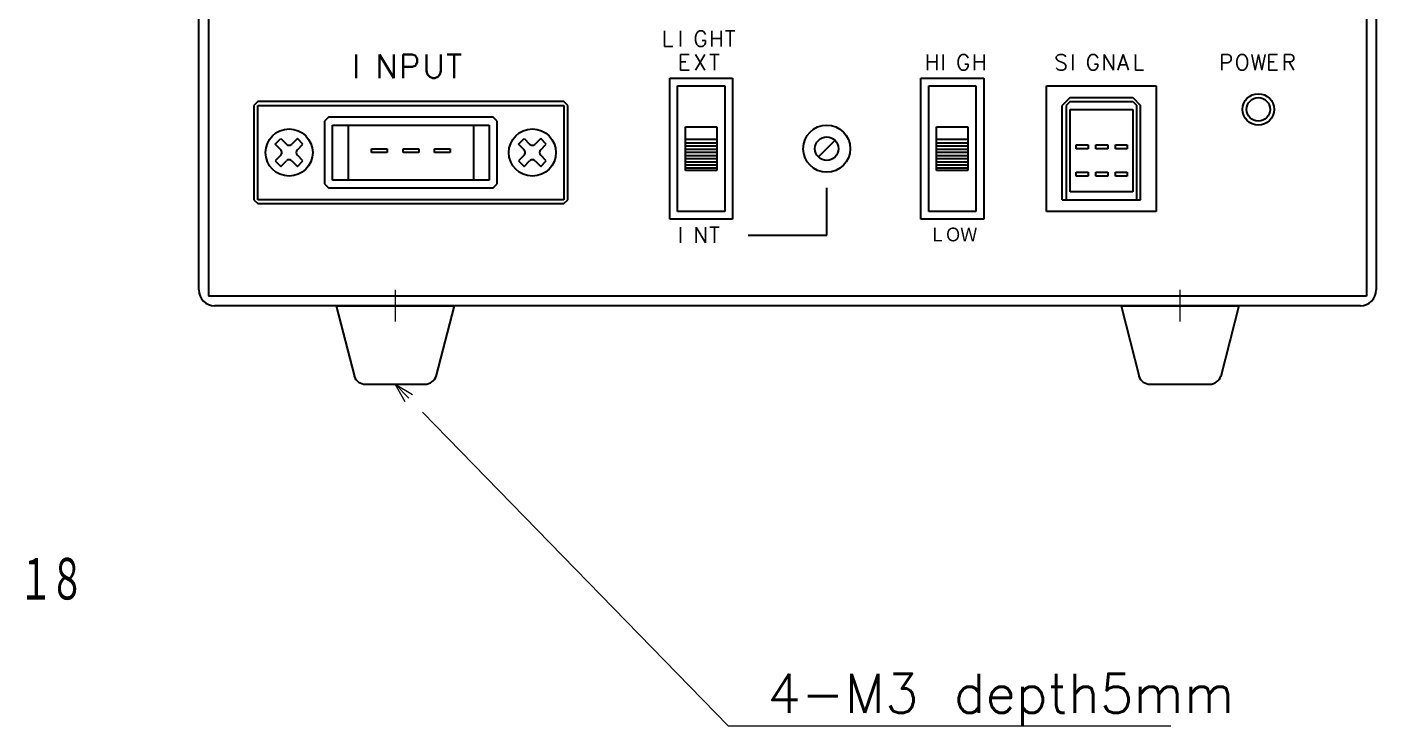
# Model space of a CAD drawing. Header units: millimetres. Extents: x 278 to 1021, y 252 to 691.
# Drawn here: x 842.8 to 1014.8, y 251.8 to 340.8 of the extents above; entities that cross this region are included whole.
import ezdxf

# ---------------------------------------------------------------- set-up
doc = ezdxf.new("R2010")
doc.units = ezdxf.units.MM
doc.layers.get('0').update_dxf_attribs({"lineweight": 30})
doc.layers.add('寸法', color=7, linetype='Continuous', lineweight=15)
doc.styles.add('BIGFONT', font='txt.shx', dxfattribs={"bigfont": 'bigfont'})
doc.styles.get("Standard").update_dxf_attribs({"font": 'txt', "bigfont": 'extfont2.shx'})

# ---------------------------------------------------------------- blocks, each defined once
blk = doc.blocks.new('A$C08AF3280')
for p, q in [((578.2, 73.8), (578.2, -43.8)), ((725.8, 73.8), (725.8, -43.8)), ((577, -43), (577, 59.5)), ((727, 59.5), (727, -43)), ((637, -16), (645, -16)), ((637, -34), (637, -16)), ((638, -17), (644, -17)), ((638, -33), (638, -17)), ((644, -17), (644, -33)), ((645, -16), (645, -34)), ((669, -16), (677, -16)), ((669, -34), (669, -16)), ((670, -17), (676, -17)), ((670, -33), (670, -17)), ((676, -17), (676, -33)), ((677, -16), (677, -34)), ((685, -17), (699, -17)), ((685, -33), (685, -17)), ((699, -17), (699, -33)), ((688, -18.5), (687, -19.5)), ((688, -18.5), (696, -18.5)), ((696, -18.5), (697, -19.5)), ((584.5, -19), (584, -19.5)), ((584, -19.5), (584, -31.5)), ((623.5, -19), (584.5, -19)), ((584.5, -19.5), (623.5, -19.5)), ((584.5, -31.5), (584.5, -19.5)), ((624, -19.5), (623.5, -19)), ((623.5, -19.5), (623.5, -31.5)), ((624, -31.5), (624, -19.5)), ((687, -31.5), (687, -19.5)), ((688, -19), (687.5, -19.5)), ((687.5, -19.5), (687.5, -31.5)), ((688, -19), (696, -19)), ((688, -20), (696, -20)), ((688, -30.5), (688, -20)), ((696, -19), (696.5, -19.5)), ((696, -20), (696, -30.5)), ((696.5, -31.5), (696.5, -19.5)), ((697, -31.5), (697, -19.5)), ((593.5, -21), (593, -21.5)), ((593, -21.5), (593, -29.5)), ((614.5, -21), (593.5, -21)), ((594, -22), (614, -22)), ((594, -29), (594, -22)), ((596, -22), (596, -29)), ((612, -22), (612, -29)), ((614, -22), (614, -29)), ((615, -21.5), (614.5, -21)), ((615, -29.5), (615, -21.5)), ((639, -27.8), (639, -22.2)), ((639, -22.2), (643, -22.2)), ((643, -22.2), (643, -27.8)), ((671, -27.8), (671, -22.2)), ((671, -22.2), (675, -22.2)), ((675, -22.2), (675, -27.8)), ((586.7209, -24.4279), (587.428, -23.7208)), ((587.428, -23.7208), (588.1351, -24.4279)), ((589.5493, -23.7209), (588.8422, -24.428)), ((590.2564, -24.428), (589.5493, -23.7209)), ((617.7209, -24.4279), (618.428, -23.7208)), ((618.428, -23.7208), (619.1351, -24.4279)), ((620.5493, -23.7209), (619.8422, -24.428)), ((621.2564, -24.428), (620.5493, -23.7209)), ((639, -27.8), (639, -23.8)), ((639, -23.8), (643, -23.8)), ((643, -23.8), (643, -27.8)), ((658, -24), (656, -26)), ((671, -27.8), (671, -23.8)), ((671, -23.8), (675, -23.8)), ((675, -23.8), (675, -27.8)), ((587.428, -25.135), (586.7209, -24.4279)), ((589.5493, -25.1351), (590.2564, -24.428)), ((599, -25), (601, -25)), ((599, -25.5), (599, -25)), ((601, -25.5), (599, -25.5)), ((601, -25), (601, -25.5)), ((603, -25), (605, -25)), ((603, -25.5), (603, -25)), ((605, -25.5), (603, -25.5)), ((605, -25), (605, -25.5)), ((607, -25), (609, -25)), ((607, -25.5), (607, -25)), ((609, -25.5), (607, -25.5)), ((609, -25), (609, -25.5)), ((618.428, -25.135), (617.7209, -24.4279)), ((620.5493, -25.1351), (621.2564, -24.428)), ((643, -24.3), (639, -24.3)), ((643, -24.7), (639, -24.7)), ((643, -25.1), (639, -25.1)), ((643, -25.5), (639, -25.5)), ((675, -24.3), (671, -24.3)), ((675, -24.7), (671, -24.7)), ((675, -25.1), (671, -25.1)), ((675, -25.5), (671, -25.5)), ((688.8, -24.5), (690.3, -24.5)), ((688.8, -25), (688.8, -24.5)), ((690.3, -25), (688.8, -25)), ((690.3, -24.5), (690.3, -25)), ((691.3, -24.5), (692.8, -24.5)), ((691.3, -25), (691.3, -24.5)), ((692.8, -25), (691.3, -25)), ((692.8, -24.5), (692.8, -25)), ((693.8, -24.5), (695.3, -24.5)), ((693.8, -25), (693.8, -24.5)), ((695.3, -25), (693.8, -25)), ((695.3, -24.5), (695.3, -25)), ((587.428, -25.8422), (586.7209, -26.5493)), ((586.7209, -26.5493), (587.428, -27.2564)), ((587.428, -27.2564), (588.1351, -26.5493)), ((588.8422, -26.5492), (589.5493, -27.2563)), ((590.2564, -26.5492), (589.5493, -25.8421)), ((589.5493, -27.2563), (590.2564, -26.5492)), ((618.428, -25.8422), (617.7209, -26.5493)), ((617.7209, -26.5493), (618.428, -27.2564)), ((618.428, -27.2564), (619.1351, -26.5493)), ((619.8422, -26.5492), (620.5493, -27.2563)), ((621.2564, -26.5492), (620.5493, -25.8421)), ((620.5493, -27.2563), (621.2564, -26.5492)), ((643, -25.9), (639, -25.9)), ((643, -26.3), (639, -26.3)), ((643, -26.7), (639, -26.7)), ((643, -27.1), (639, -27.1)), ((643, -27.5), (639, -27.5)), ((675, -25.9), (671, -25.9)), ((675, -26.3), (671, -26.3)), ((675, -26.7), (671, -26.7)), ((675, -27.1), (671, -27.1)), ((675, -27.5), (671, -27.5)), ((614, -29), (594, -29)), ((643, -27.8), (639, -27.8)), ((643, -27.8), (639, -27.8)), ((675, -27.8), (671, -27.8)), ((675, -27.8), (671, -27.8)), ((688.8, -28), (690.3, -28)), ((688.8, -28.5), (688.8, -28)), ((690.3, -28.5), (688.8, -28.5)), ((690.3, -28), (690.3, -28.5)), ((691.3, -28), (692.8, -28)), ((691.3, -28.5), (691.3, -28)), ((692.8, -28.5), (691.3, -28.5)), ((692.8, -28), (692.8, -28.5)), ((693.8, -28), (695.3, -28)), ((693.8, -28.5), (693.8, -28)), ((695.3, -28.5), (693.8, -28.5)), ((695.3, -28), (695.3, -28.5)), ((593, -29.5), (593.5, -30)), ((593.5, -30), (614.5, -30)), ((614.5, -30), (615, -29.5)), ((657, -36), (657, -30)), ((696, -30.5), (688, -30.5)), ((584, -31.5), (584.5, -32)), ((623.5, -31.5), (584.5, -31.5)), ((584.5, -32), (623.5, -32)), ((623.5, -32), (624, -31.5)), ((687, -31.5), (697, -31.5)), ((645, -34), (637, -34)), ((644, -33), (638, -33)), ((677, -34), (669, -34)), ((676, -33), (670, -33)), ((699, -33), (685, -33)), ((647, -36), (657, -36)), ((725.8, -43.8), (578.2, -43.8)), ((725, -45), (579, -45)), ((594.5, -45), (609.5, -45)), ((594.5, -45), (596.8, -54)), ((609.5, -45), (607.2, -54)), ((694.5, -45), (709.5, -45)), ((694.5, -45), (696.8, -54)), ((709.5, -45), (707.2, -54)), ((598.2, -55), (605.8, -55)), ((698.2, -55), (705.8, -55))]:
    blk.add_line(p, q)
for centre, radius in [((712, -20), 2), ((712, -20), 1.5), ((657, -25), 3), ((588.4886, -25.4886), 3), ((619.4886, -25.4886), 3), ((657, -25), 1.5)]:
    blk.add_circle(centre, radius)
for centre, radius, start, end in [((587.0744, -25.4886), 0.5, 0, 45), ((587.0744, -25.4886), 0.5, 315, 0), ((588.4886, -24.0744), 0.5, 225, 315), ((589.9028, -25.4886), 0.5, 135, 225), ((618.0744, -25.4886), 0.5, 0, 45), ((618.0744, -25.4886), 0.5, 315, 0), ((619.4886, -24.0744), 0.5, 225, 315), ((620.9028, -25.4886), 0.5, 135, 225), ((588.4886, -26.9028), 0.5, 45, 135), ((619.4886, -26.9028), 0.5, 45, 135), ((579, -43), 2, 180, 270), ((725, -43), 2, 270, 0), ((598.2, -53.5), 1.5, 199, 270), ((605.8, -53.5), 1.5, 270, 342), ((698.2, -53.5), 1.5, 199, 270), ((705.8, -53.5), 1.5, 270, 342)]:
    blk.add_arc(centre, radius, start, end)
for s, height, p in [('L', 2, (636, -12)), ('I', 2, (638, -12)), ('G', 2, (640, -12)), ('H', 2, (642, -12)), ('T', 2, (644, -12)), ('I', 3, (596.5, -16)), ('N', 3, (599.5, -16)), ('P', 3, (602.5, -16)), ('U', 3, (605.5, -16)), ('T', 3, (608.5, -16)), ('E', 2, (638, -15)), ('X', 2, (640, -15)), ('T', 2, (642, -15)), ('H', 2, (669.5, -15)), ('I', 2, (671.5, -15)), ('G', 2, (673.5, -15)), ('H', 2, (675.5, -15)), ('S', 2, (686, -15)), ('I', 2, (688, -15)), ('G', 2, (690, -15)), ('N', 2, (692, -15)), ('A', 2, (694, -15)), ('L', 2, (696, -15)), ('P', 2, (707, -15)), ('O', 2, (709, -15)), ('W', 2, (711, -15)), ('E', 2, (713, -15)), ('R', 2, (715, -15)), ('I', 2, (638, -37)), ('N', 2, (640, -37)), ('T', 2, (642, -37))]:
    blk.add_text(s, height=height).set_placement(p)
at = {"style": 'BIGFONT'}
for s, p in [('Ｌ', (670, -37)), ('Ｏ', (672, -37)), ('Ｗ', (674, -37))]:
    blk.add_text(s, height=2, dxfattribs=at).set_placement(p)
blk = doc.blocks.new('_Open30')
at = {"lineweight": -2}
for p, q in [((-1, 0.268), (0, 0)), ((0, 0), (-1, -0.268)), ((0, 0), (-1, 0))]:
    blk.add_line(p, q, dxfattribs=at)
blk = doc.blocks.new('A$C7CA706F2')
for p, q in [((602, -41), (602, -45)), ((702, -41), (702, -45))]:
    blk.add_line(p, q)
at = {"linetype": 'ByBlock', "lineweight": 15}
blk.add_line((644.43, -96.53), (647.43, -96.53), dxfattribs=at)
for points in [[(605.49, -56.58), (644.43, -96.53)], [(647.43, -96.53), (700.86, -96.53)]]:
    blk.add_lwpolyline(points, dxfattribs=at)
at = {"color": 0, "xscale": 2.499999999999953, "yscale": 2.5, "zscale": 2.5, "rotation": 134.2673540482873}
blk.add_blockref('_Open30', (602, -53), dxfattribs=at)
at = {"style": 'BIGFONT', "width": 0.666}
for s, p in [('１', (554, -81)), ('８', (558, -81))]:
    blk.add_text(s, height=6, dxfattribs=at).set_placement(p)
at = {"insert": (649.43, -89.87), "char_height": 5, "attachment_point": 1}
blk.add_mtext('4-M3 depth5mm', dxfattribs=at)

msp = doc.modelspace()

# ---------------------------------------------------------------- block references
msp.add_blockref('A$C08AF3280', (287.76, 350.34))
at = {"layer": '寸法'}
msp.add_blockref('A$C7CA706F2', (287.76, 348.34), dxfattribs=at)

doc.saveas('drawing.dxf')
